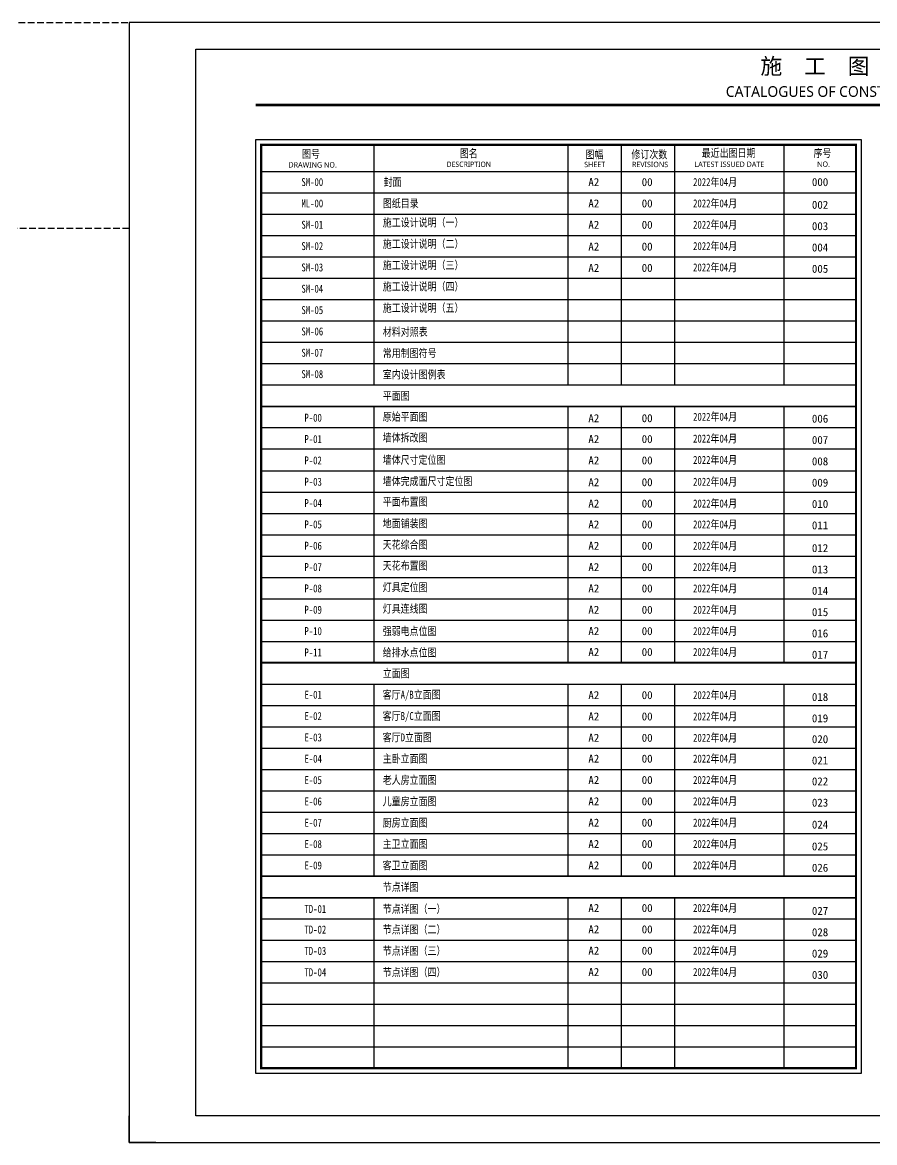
# Paper-space layout '布局' of a CAD drawing. Header units: millimetres. Extents: x -7887 to 894, y 542 to 1297.
# Drawn here: x -7252.6 to -6933.1, y 542.3 to 962.3 of the extents above; entities that cross this region are included whole.
import ezdxf
from ezdxf.enums import TextEntityAlignment as Align

# ---------------------------------------------------------------- set-up
doc = ezdxf.new("R2010")
doc.units = ezdxf.units.MM
doc.header["$LTSCALE"] = 10
doc.linetypes.add('DASH', pattern=[0.35, 0.25, -0.1])
for name, color, linetype in [('008-顶面文字标注', 3, 'Continuous'), ('BJ-材料文字索引', 136, 'DASH'), ('ID_Anno_Dims', 3, 'Continuous'), ('ID_Elev_Pen 8', 8, 'Continuous'), ('NW-01-尺寸标注', 252, 'Continuous'), ('T-TTLB-1', 1, 'Continuous')]:
    doc.layers.add(name, color=color, linetype=linetype)
doc.layers.add('TXT【文字】', color=42, linetype='Continuous', lineweight=0)
doc.styles.add('宋体', font='', dxfattribs={"width": 0.8})
doc.styles.add('黑体', font='', dxfattribs={"width": 0.8, "height": 3})
doc.styles.get('宋体').set_extended_font_data('SimSun')
doc.styles.get('黑体').set_extended_font_data('Microsoft YaHei')

# ---------------------------------------------------------------- blocks, each defined once
blk = doc.blocks.new('htyhju67j67')
at = {"color": 77, "style": '宋体', "width": 0.8}
blk.add_text('2022年04月 ', height=3, dxfattribs=at).set_placement((230939.62, 28504.97))
blk = doc.blocks.new('A$C3C7A6FE0')
at = {"layer": 'TXT【文字】', "style": '黑体'}
blk.add_text('CATALOGUES OF CONSTRUCTION DRAWINGS', height=4, dxfattribs=at).set_placement((0.75, 5), align=Align.MIDDLE_CENTER)
at = {"layer": 'TXT【文字】', "insert": (-71.85, 17.53), "char_height": 6, "attachment_point": 1, "style": '黑体'}
blk.add_mtext_dynamic_manual_height_columns('\\pi29.791;{\\W1;\\T2;施工图图纸目录}', width=149.0755, gutter_width=1750, heights=[11.22], dxfattribs=at)
blk = doc.blocks.new('11111')
at = {"layer": 'ID_Anno_Dims', "color": 8}
blk.add_lwpolyline([(3197.32, 5729.96), (3187.32, 5729.96), (3187.32, 5739.96)], dxfattribs=at)
at = {"layer": 'T-TTLB-1'}
blk.add_lwpolyline([(3212.32, 6139.96), (3711.32, 6139.96), (3711.32, 5739.96), (3212.32, 5739.96)], close=True, dxfattribs=at)

psp = doc.layouts.new('布局')

# ---------------------------------------------------------------- linework, layer by layer
at = {"color": 147}
for p, q in [((-6967.105, 916.361), (-6967.105, 826.361)), ((-7163.105, 898.361), (-6940.105, 898.361)), ((-7163.105, 890.361), (-6940.105, 890.361)), ((-7163.105, 882.361), (-6940.105, 882.361)), ((-7163.105, 874.361), (-6940.105, 874.361)), ((-7163.105, 866.361), (-6940.105, 866.361)), ((-7163.105, 858.361), (-6940.105, 858.361)), ((-7163.105, 850.361), (-6940.105, 850.361)), ((-7163.105, 842.361), (-6940.105, 842.361)), ((-7163.105, 834.361), (-6940.105, 834.361)), ((-7163.105, 826.361), (-6940.105, 826.361)), ((-7163.105, 818.361), (-6940.105, 818.361)), ((-7028.105, 818.183), (-7028.105, 786.183)), ((-6967.105, 818.183), (-6967.105, 802.183)), ((-7163.105, 810.361), (-6940.105, 810.361)), ((-7163.105, 802.361), (-6940.105, 802.361)), ((-7163.105, 794.183), (-6940.105, 794.183)), ((-7163.105, 786.183), (-6940.105, 786.183)), ((-7163.105, 778.183), (-6940.105, 778.183)), ((-7163.105, 770.183), (-6940.105, 770.183)), ((-7163.105, 762.183), (-6940.105, 762.183)), ((-7163.105, 754.183), (-6940.105, 754.183)), ((-7163.105, 746.183), (-6940.105, 746.183)), ((-7163.105, 746.183), (-6940.105, 746.183)), ((-7163.105, 738.183), (-6940.105, 738.183)), ((-7163.105, 730.183), (-6940.105, 730.183)), ((-7163.105, 722.183), (-6940.105, 722.183)), ((-7163.105, 714.183), (-6940.105, 714.183)), ((-7163.105, 714.183), (-6940.105, 714.183)), ((-7163.105, 706.183), (-6940.105, 706.183)), ((-7163.105, 698.183), (-6940.105, 698.183)), ((-7163.105, 690.183), (-6940.105, 690.183)), ((-7163.105, 682.183), (-6940.105, 682.183)), ((-7163.105, 674.183), (-6940.105, 674.183)), ((-7163.105, 674.183), (-6940.105, 674.183)), ((-7163.105, 666.183), (-6940.105, 666.183)), ((-7163.105, 666.183), (-6940.105, 666.183)), ((-7163.105, 658.183), (-6940.105, 658.183)), ((-7163.105, 650.183), (-6940.105, 650.183)), ((-7163.105, 642.183), (-6940.105, 642.183)), ((-7163.105, 634.183), (-6940.105, 634.183)), ((-7163.105, 626.183), (-6940.105, 626.183)), ((-7163.105, 618.183), (-6940.105, 618.183)), ((-7163.105, 610.183), (-6940.105, 610.183)), ((-7163.105, 602.183), (-6940.105, 602.183)), ((-7163.105, 594.183), (-6940.105, 594.183)), ((-7163.105, 586.183), (-6940.105, 586.183)), ((-7163.105, 578.183), (-6940.105, 578.183)), ((-7163.105, 578.183), (-6940.105, 578.183)), ((-7163.105, 570.183), (-6940.105, 570.183)), ((-7163.105, 570.183), (-6940.105, 570.183)), ((-7163.105, 570.183), (-6940.105, 570.183)), ((-7163.105, 570.183), (-6940.105, 570.183)), ((-7163.105, 570.183), (-6940.105, 570.183))]:
    psp.add_line(p, q, dxfattribs=at)
for points in [[(-7165.105, 918.361), (-6938.105, 918.361), (-6938.105, 568.183), (-7165.105, 568.183)], [(-7163.105, 916.361), (-6940.105, 916.361), (-6940.105, 570.183), (-7163.105, 570.183)]]:
    psp.add_lwpolyline(points, close=True, dxfattribs=at)
at = {"color": 147, "const_width": 0.8}
psp.add_lwpolyline([(-7163.105, 570.183), (-7163.105, 916.361), (-6940.105, 916.361), (-6940.105, 570.183)], close=True, dxfattribs=at)
at = {"color": 147, "const_width": 0.5}
for points in [[(-7120.802, 916.361), (-7120.802, 826.361)], [(-7048.105, 916.361), (-7048.105, 826.361)], [(-7028.105, 916.361), (-7028.105, 826.361)], [(-7008.105, 916.361), (-7008.105, 826.361)], [(-6967.105, 916.361), (-6967.105, 826.361)], [(-7163.105, 906.361), (-6940.105, 906.361)], [(-7163.105, 826.361), (-6940.105, 826.361)], [(-7163.105, 818.183), (-6940.105, 818.183)], [(-7120.802, 818.183), (-7120.802, 770.361)], [(-7048.105, 818.183), (-7048.105, 786.183)], [(-7028.105, 818.183), (-7028.105, 786.183)], [(-7008.105, 818.183), (-7008.105, 786.183)], [(-6967.105, 818.183), (-6967.105, 786.183)], [(-7120.802, 786.183), (-7120.802, 722.331)], [(-7048.105, 785.827), (-7048.105, 722.331)], [(-7028.105, 785.827), (-7028.105, 722.331)], [(-7008.105, 785.827), (-7008.105, 722.331)], [(-6967.105, 785.827), (-6967.105, 722.331)], [(-7163.105, 722.331), (-6940.105, 722.331)], [(-7163.105, 714.154), (-6940.105, 714.154)], [(-7120.802, 714.154), (-7120.802, 682.183)], [(-7048.105, 714.154), (-7048.105, 682.183)], [(-7028.105, 714.154), (-7028.105, 682.183)], [(-7008.105, 714.154), (-7008.105, 682.183)], [(-6967.105, 714.154), (-6967.105, 682.183)], [(-7120.802, 682.183), (-7120.802, 666.183)], [(-7120.802, 682.154), (-7120.802, 642.183)], [(-7048.105, 682.183), (-7048.105, 666.183)], [(-7048.105, 682.183), (-7048.105, 642.183)], [(-7028.105, 682.183), (-7028.105, 666.183)], [(-7028.105, 682.183), (-7028.105, 642.183)], [(-7008.105, 682.183), (-7008.105, 666.183)], [(-7008.105, 682.183), (-7008.105, 642.183)], [(-6967.105, 682.183), (-6967.105, 666.183)], [(-6967.105, 682.183), (-6967.105, 642.183)], [(-7163.105, 642.183), (-6940.105, 642.183)], [(-7163.105, 634.005), (-6940.105, 634.005)], [(-7120.802, 634.005), (-7120.802, 618.183)], [(-7048.105, 634.005), (-7048.105, 570.183)], [(-7028.105, 634.005), (-7028.105, 570.183)], [(-7008.105, 634.005), (-7008.105, 570.183)], [(-6967.105, 634.005), (-6967.105, 586.183)], [(-7120.802, 618.183), (-7120.802, 570.183)], [(-6967.105, 602.183), (-6967.105, 570.183)], [(-6967.105, 578.005), (-6967.105, 570.183)]]:
    psp.add_lwpolyline(points, dxfattribs=at)
at = {"layer": '008-顶面文字标注', "color": 8}
psp.add_lwpolyline([(-7212.605, 542.276), (-6618.605, 542.276), (-6618.605, 962.276), (-7212.605, 962.276)], close=True, dxfattribs=at)
at = {"layer": 'BJ-材料文字索引'}
psp.add_lwpolyline([(-7292.605, 962.276), (-7212.605, 962.276), (-7212.605, 884.966), (-7292.605, 884.966)], close=True, dxfattribs=at)
at = {"layer": 'ID_Elev_Pen 8', "color": 147, "linetype": 'Continuous', "const_width": 1}
psp.add_lwpolyline([(-7165.105, 931.361), (-6701.105, 931.361)], dxfattribs=at)

# ---------------------------------------------------------------- block references
at = {"layer": '008-顶面文字标注', "color": 6}
for name, p in [('A$C3C7A6FE0', (-6933.856, 931.361)), ('htyhju67j67', (-237940.776, -27604.053)), ('htyhju67j67', (-237940.776, -27612.053)), ('htyhju67j67', (-237940.776, -27620.053)), ('htyhju67j67', (-237940.776, -27628.053)), ('htyhju67j67', (-237940.776, -27636.053)), ('htyhju67j67', (-237940.776, -27692.053)), ('htyhju67j67', (-237940.776, -27700.231)), ('htyhju67j67', (-237940.776, -27708.231)), ('htyhju67j67', (-237940.776, -27716.409)), ('htyhju67j67', (-237940.776, -27724.587)), ('htyhju67j67', (-237940.776, -27732.409)), ('htyhju67j67', (-237940.776, -27740.409)), ('htyhju67j67', (-237940.776, -27748.409)), ('htyhju67j67', (-237940.776, -27756.409)), ('htyhju67j67', (-237940.776, -27764.409)), ('htyhju67j67', (-237940.776, -27772.409)), ('htyhju67j67', (-237940.776, -27780.26)), ('htyhju67j67', (-237940.776, -27796.409)), ('htyhju67j67', (-237940.776, -27804.409)), ('htyhju67j67', (-237940.776, -27812.409)), ('htyhju67j67', (-237940.776, -27820.231)), ('htyhju67j67', (-237940.776, -27828.231)), ('htyhju67j67', (-237940.776, -27836.231)), ('htyhju67j67', (-237940.776, -27844.231)), ('htyhju67j67', (-237940.776, -27852.231)), ('htyhju67j67', (-237940.776, -27860.231)), ('htyhju67j67', (-237940.776, -27876.231)), ('htyhju67j67', (-237940.776, -27884.231)), ('htyhju67j67', (-237940.776, -27892.231)), ('htyhju67j67', (-237940.776, -27900.231))]:
    psp.add_blockref(name, p, dxfattribs=at)
at = {"layer": 'NW-01-尺寸标注', "linetype": 'ByBlock'}
psp.add_blockref('11111', (-10399.926, -5187.687), dxfattribs=at)

# ---------------------------------------------------------------- texts
at = {"color": 147, "style": '宋体', "width": 0.8}
for s, p in [('图号', (-7144.417, 911.489)), ('图名', (-7085.244, 911.678)), ('图幅', (-7038.142, 911.273)), ('修订次数', (-7017.551, 911.273)), ('最近出图日期', (-6987.848, 911.819)), ('序号', (-6952.649, 911.719))]:
    psp.add_text(s, height=3, dxfattribs=at).set_placement(p, align=Align.CENTER)
at = {"color": 8, "style": '黑体'}
for s, p in [('DRAWING NO.', (-7143.788, 907.871)), ('SHEET', (-7038.045, 908.015)), ('REVISIONS', (-7017.28, 908.015)), ('LATEST ISSUED DATE', (-6987.562, 908.095)), ('NO.', (-6952.254, 908.117))]:
    psp.add_text(s, height=2, dxfattribs=at).set_placement(p, align=Align.CENTER)
at = {"color": 8, "style": '黑体', "width": 0.8}
psp.add_text('DESCRIPTION', height=2, dxfattribs=at).set_placement((-7085.244, 908.083), align=Align.CENTER)
at = {"color": 77, "style": '宋体', "width": 0.8}
for s, p in [('SM-00', (-7148.008, 900.915)), ('封面', (-7117.186, 900.915)), ('ML-00', (-7148.008, 892.915)), ('图纸目录', (-7117.486, 892.915)), ('SM-01', (-7148.008, 884.915)), ('施工设计说明（一）', (-7117.486, 885.737)), ('SM-02', (-7148.008, 876.915)), ('施工设计说明（二）', (-7117.486, 877.737)), ('SM-03', (-7148.008, 868.915)), ('施工设计说明（三）', (-7117.486, 869.737)), ('施工设计说明（四）', (-7117.486, 861.737)), ('SM-04', (-7148.008, 860.915)), ('施工设计说明（五）', (-7117.486, 853.737)), ('SM-05', (-7148.008, 852.915)), ('SM-06', (-7148.008, 844.915)), ('材料对照表  ', (-7117.486, 844.737)), ('常用制图符号', (-7117.486, 836.737)), ('SM-07', (-7148.008, 836.915)), ('SM-08', (-7148.008, 828.915)), ('室内设计图例表 ', (-7117.486, 828.737)), ('平面图', (-7117.486, 820.737)), ('P-00', (-7146.86, 812.56)), ('原始平面图', (-7117.515, 812.915)), ('P-01', (-7146.86, 804.56)), ('墙体拆改图', (-7117.515, 805.093)), ('P-02', (-7146.86, 796.56)), ('墙体尺寸定位图', (-7117.515, 796.737)), ('P-03', (-7146.86, 788.56)), ('墙体完成面尺寸定位图', (-7117.515, 788.737)), ('P-04', (-7146.86, 780.56)), ('平面布置图', (-7117.515, 781.102)), ('P-05', (-7146.86, 772.56)), ('地面铺装图', (-7117.515, 772.897)), ('P-06', (-7146.86, 764.56)), ('天花综合图', (-7117.515, 764.944)), ('天花布置图', (-7117.515, 757.102)), ('P-07', (-7146.86, 756.56)), ('灯具定位图', (-7117.515, 748.986)), ('P-08', (-7146.86, 748.56)), ('P-09', (-7146.86, 740.56)), ('灯具连线图', (-7117.515, 740.944)), ('P-10', (-7146.86, 732.56)), ('强弱电点位图', (-7117.515, 732.544)), ('P-11', (-7146.86, 724.56)), ('给排水点位图', (-7117.515, 724.544)), ('立面图', (-7117.515, 716.737)), ('E-01', (-7146.86, 708.708)), ('客厅A/B立面图', (-7117.515, 708.708)), ('E-02', (-7146.86, 700.708)), ('客厅B/C立面图', (-7117.515, 700.708)), ('E-03', (-7146.86, 692.708)), ('客厅D立面图', (-7117.515, 692.708)), ('E-04', (-7146.86, 684.708)), ('主卧立面图', (-7117.515, 684.708)), ('E-05', (-7146.86, 676.708)), ('老人房立面图', (-7117.515, 676.708)), ('儿童房立面图', (-7117.515, 668.708)), ('E-06', (-7146.86, 668.708)), ('E-07', (-7146.86, 660.708)), ('厨房立面图', (-7117.515, 660.708)), ('E-08', (-7146.86, 652.708)), ('主卫立面图', (-7117.515, 652.708)), ('E-09', (-7146.86, 644.708)), ('客卫立面图', (-7117.515, 644.708)), ('节点详图', (-7117.515, 636.589)), ('TD-01', (-7146.86, 628.382)), ('节点详图（一）', (-7117.515, 628.382)), ('TD-02', (-7146.86, 620.648)), ('节点详图（二）', (-7117.515, 620.648)), ('TD-03', (-7146.86, 612.648)), ('节点详图（三）', (-7117.515, 612.648)), ('TD-04', (-7146.86, 604.648)), ('节点详图（四）', (-7117.515, 604.648))]:
    psp.add_text(s, height=3, dxfattribs=at).set_placement(p)
at = {"color": 77, "style": '宋体'}
for s, p in [('A2', (-7038.38, 900.915)), ('00', (-7018.38, 900.915)), ('000', (-6953.551, 900.915)), ('A2', (-7038.38, 892.915)), ('00', (-7018.38, 892.915)), ('002', (-6953.551, 892.398)), ('A2', (-7038.38, 884.915)), ('00', (-7018.38, 884.915)), ('003', (-6953.551, 884.398)), ('A2', (-7038.38, 876.737)), ('00', (-7018.38, 876.737)), ('004', (-6953.551, 876.398)), ('A2', (-7038.38, 868.737)), ('00', (-7018.38, 868.737)), ('005', (-6953.551, 868.398)), ('A2', (-7038.38, 812.382)), ('00', (-7018.38, 812.382)), ('006', (-6953.551, 812.22)), ('A2', (-7038.38, 804.56)), ('00', (-7018.38, 804.56)), ('007', (-6953.551, 804.22)), ('A2', (-7038.38, 796.56)), ('00', (-7018.38, 796.56)), ('008', (-6953.551, 796.22)), ('A2', (-7038.38, 788.382)), ('00', (-7018.38, 788.382)), ('009', (-6953.551, 788.22)), ('A2', (-7038.38, 780.382)), ('00', (-7018.38, 780.382)), ('010', (-6953.551, 780.22)), ('A2', (-7038.38, 772.56)), ('00', (-7018.38, 772.56)), ('011', (-6953.551, 772.22)), ('A2', (-7038.38, 764.56)), ('00', (-7018.38, 764.56)), ('012', (-6953.551, 763.687)), ('A2', (-7038.38, 756.56)), ('00', (-7018.38, 756.56)), ('013', (-6953.551, 755.687)), ('A2', (-7038.38, 748.56)), ('00', (-7018.38, 748.56)), ('014', (-6953.551, 747.687)), ('A2', (-7038.38, 740.56)), ('00', (-7018.38, 740.56)), ('015', (-6953.551, 739.687)), ('A2', (-7038.38, 732.56)), ('00', (-7018.38, 732.56)), ('016', (-6953.554, 731.716)), ('A2', (-7038.38, 724.708)), ('00', (-7018.38, 724.708)), ('017', (-6953.554, 723.716)), ('A2', (-7038.38, 708.56)), ('00', (-7018.38, 708.56)), ('018', (-6953.554, 707.865)), ('A2', (-7038.38, 700.56)), ('00', (-7018.38, 700.56)), ('019', (-6953.554, 699.865)), ('A2', (-7038.38, 692.56)), ('00', (-7018.38, 692.56)), ('020', (-6953.554, 692.043)), ('A2', (-7038.38, 684.737)), ('00', (-7018.38, 684.737)), ('021', (-6953.554, 684.043)), ('A2', (-7038.38, 676.737)), ('00', (-7018.38, 676.737)), ('022', (-6953.554, 676.22)), ('A2', (-7038.38, 668.737)), ('00', (-7018.38, 668.737)), ('023', (-6953.554, 668.25)), ('A2', (-7038.38, 660.737)), ('00', (-7018.38, 660.737)), ('024', (-6953.554, 660.013)), ('A2', (-7038.38, 652.737)), ('00', (-7018.38, 652.737)), ('025', (-6953.554, 651.835)), ('A2', (-7038.38, 644.737)), ('00', (-7018.38, 644.737)), ('026', (-6953.554, 643.835)), ('A2', (-7038.38, 628.737)), ('00', (-7018.38, 628.737)), ('027', (-6953.554, 627.658)), ('A2', (-7038.38, 620.737)), ('00', (-7018.38, 620.737)), ('028', (-6953.554, 619.658)), ('A2', (-7038.38, 612.737)), ('00', (-7018.38, 612.737)), ('029', (-6953.554, 611.658)), ('A2', (-7038.38, 604.737)), ('00', (-7018.38, 604.737)), ('030', (-6953.554, 603.658))]:
    psp.add_text(s, height=3, dxfattribs=at).set_placement(p, align=Align.CENTER)

doc.saveas('drawing.dxf')
